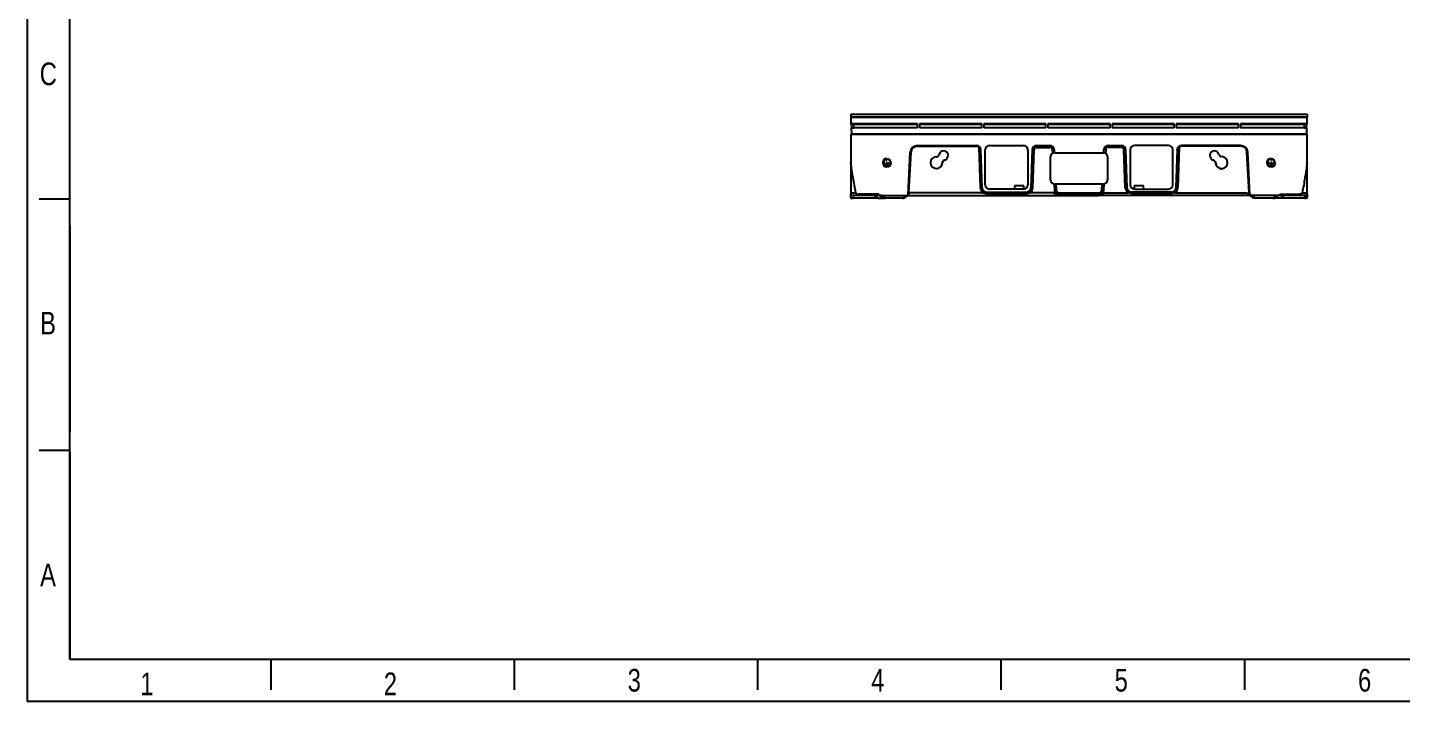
# Model space of a CAD drawing. Header units: millimetres. Extents: x 389 to 17466, y 310 to 5904.
# Drawn here: x 389 to 1352, y 310 to 783 of the extents above; entities that cross this region are included whole.
import ezdxf

# ---------------------------------------------------------------- set-up
doc = ezdxf.new("R2010")
doc.units = ezdxf.units.MM
doc.linetypes.add('CENTER', pattern=[0.6, 0.375, -0.075, 0.075, -0.075])
doc.linetypes.add('HIDDEN', pattern=[0.2, 0.1, -0.1])
doc.layers.add('1', color=7, linetype='Continuous', true_color=0xffffff)
doc.layers.add('DIM', color=4, linetype='Continuous')
doc.layers.add('screw', color=33, linetype='Continuous', lineweight=13)
doc.styles.add('CKSTANDARD', font='arial.ttf')
doc.styles.add('Roamns', font='romans.shx')
doc.styles.add('TXT', font='txt.shx', dxfattribs={"bigfont": 'gbcbig.shx'})

# ---------------------------------------------------------------- blocks, each defined once
blk = doc.blocks.new('standard template')
for p, q in [((456, 11245), (54, 11245)), ((456, 10901), (456, 8211)), ((456, 8211), (456, 10446)), ((456, 6313), (456, 10291)), ((456, 7973), (54, 7973)), ((456, 7944), (456, 5254)), ((456, 5254), (37409, 5254)), ((3074, 5254), (3074, 4851)), ((6246, 4851), (6246, 5254)), ((9418, 4851), (9418, 5254)), ((12589, 4851), (12589, 5254)), ((15761, 4851), (15761, 5254))]:
    blk.add_line(p, q)
blk.add_lwpolyline([(37963, 4700), (-97, 4700), (-97, 30879), (37963, 30879)], close=True)
at = {"color": 7}
for points in [[(456, 6674), (456, 5964), (456, 5254), (456, 30226), (37409, 30226), (37409, 5254)], [(456, 9631), (456, 8921), (456, 8211)]]:
    blk.add_lwpolyline(points, dxfattribs=at)
at = {"style": 'CKSTANDARD', "width": 0.75}
for s, p in [('C', (62, 12732)), ('B', (67, 9483)), ('A', (67, 6202)), ('1', (1373, 4783)), ('2', (4545, 4783)), ('3', (7722, 4830)), ('4', (10894, 4830)), ('5', (14066, 4830)), ('6', (17237, 4830))]:
    blk.add_text(s, height=295, dxfattribs=at).set_placement(p)
at = {"style": 'Roamns'}
for tag, p in [('PAGE_NAME', (27466, 7594)), ('PROJECT_NAME', (27466, 6884)), ('DRAWN_NAME', (27466, 6174)), ('VERSION', (34241, 6174)), ('SELECT_DATA', (27466, 5464)), ('PAGE_NUMBER', (34241, 5464))]:
    blk.add_attdef(tag, p, '', height=285, dxfattribs=at)
blk = doc.blocks.new('screw_m6_g')
at = {"layer": 'screw', "color": 1, "linetype": 'CENTER', "lineweight": 18, "ltscale": 0.12}
for p, q in [((-3.3, 0), (3.3, 0)), ((0, -3.3), (0, 3.3))]:
    blk.add_line(p, q, dxfattribs=at)
at = {"layer": 'screw', "color": 33, "linetype": 'HIDDEN', "lineweight": 18, "ltscale": 0.12}
blk.add_circle((0, 0), 2.5, dxfattribs=at)
at = {"layer": 'screw', "color": 92, "linetype": 'HIDDEN', "lineweight": 18, "ltscale": 0.12}
blk.add_arc((0, 0), 3, 270, 180, dxfattribs=at)
at = {"layer": 'screw', "color": 6, "lineweight": 18, "style": 'TXT'}
blk.add_text('M6', height=1.2, dxfattribs=at).set_placement((-1.02, -1.5))
blk = doc.blocks.new('screw_m6_k')
at = {"layer": 'screw', "color": 1, "linetype": 'CENTER', "ltscale": 0.12}
for p, q in [((-3.3, 0), (3.3, 0)), ((0, -3.3), (0, 3.3))]:
    blk.add_line(p, q, dxfattribs=at)
at = {"layer": 'screw', "color": 33}
blk.add_circle((0, 0), 2.5, dxfattribs=at)
at = {"layer": 'screw', "color": 92, "linetype": 'HIDDEN', "ltscale": 0.12}
blk.add_arc((0, 0), 3, 270, 180, dxfattribs=at)
at = {"layer": 'screw', "color": 6, "style": 'TXT'}
blk.add_text('M6', height=1.2, dxfattribs=at).set_placement((-1.02, -1.5))
blk = doc.blocks.new('A$C38f02d08')
at = {"layer": '1', "color": 0}
for p, q in [((0.57, 13.94), (0.42, 9.53)), ((0.57, 13.94), (319.43, 13.94)), ((319.58, 9.53), (319.43, 13.94)), ((0.32, 6.8), (0.15, 1.94)), ((0.15, 1.94), (319.85, 1.94)), ((0.32, 6.8), (0.42, 9.53)), ((0.39, 6.81), (0.32, 6.8)), ((0.39, 6.81), (2.06, 6.89)), ((46.75, 6.81), (0.39, 6.81)), ((0.42, 9.53), (0.48, 9.53)), ((46.75, 9.53), (0.48, 9.53)), ((0.48, 9.53), (2.06, 9.45)), ((46.75, 9.45), (2.06, 9.45)), ((2.06, 9.45), (2.06, 6.89)), ((2.06, 6.89), (46.75, 6.89)), ((46.75, 9.53), (46.75, 6.81)), ((48.25, 6.81), (48.25, 9.53)), ((91.75, 9.53), (48.25, 9.53)), ((91.75, 9.45), (48.25, 9.45)), ((48.25, 6.89), (91.75, 6.89)), ((91.75, 6.81), (48.25, 6.81)), ((91.75, 9.53), (91.75, 6.81)), ((136.75, 9.53), (93.25, 9.53)), ((93.25, 6.81), (93.25, 9.53)), ((136.75, 9.45), (93.25, 9.45)), ((93.25, 6.89), (136.75, 6.89)), ((136.75, 6.81), (93.25, 6.81)), ((136.75, 9.53), (136.75, 6.81)), ((138.25, 6.81), (138.25, 9.53)), ((181.75, 9.53), (138.25, 9.53)), ((181.75, 9.45), (138.25, 9.45)), ((138.25, 6.89), (181.75, 6.89)), ((181.75, 6.81), (138.25, 6.81)), ((181.75, 9.53), (181.75, 6.81)), ((183.25, 6.81), (183.25, 9.53)), ((226.75, 9.53), (183.25, 9.53)), ((226.75, 9.45), (183.25, 9.45)), ((183.25, 6.89), (226.75, 6.89)), ((226.75, 6.81), (183.25, 6.81)), ((226.75, 9.53), (226.75, 6.81)), ((271.75, 9.53), (228.25, 9.53)), ((228.25, 6.81), (228.25, 9.53)), ((271.75, 9.45), (228.25, 9.45)), ((228.25, 6.89), (271.75, 6.89)), ((271.75, 6.81), (228.25, 6.81)), ((271.75, 9.53), (271.75, 6.81)), ((319.53, 9.53), (273.25, 9.53)), ((273.25, 6.81), (273.25, 9.53)), ((317.95, 9.45), (273.25, 9.45)), ((273.25, 6.89), (317.95, 6.89)), ((319.62, 6.81), (273.25, 6.81)), ((317.95, 9.45), (319.53, 9.53)), ((317.95, 6.89), (317.95, 9.45)), ((317.95, 6.89), (319.62, 6.81)), ((319.53, 9.53), (319.58, 9.53)), ((319.58, 9.53), (319.68, 6.8)), ((319.68, 6.8), (319.62, 6.81)), ((319.85, 1.94), (319.68, 6.8))]:
    blk.add_line(p, q, dxfattribs=at)
for points in [[(46.58, 13.96), (46.58, 13.95), (46.58, 13.94)], [(46.58, 13.96), (46.58, 13.95), (46.58, 13.94)], [(68.78, 13.94), (68.78, 13.95), (68.78, 13.96)], [(68.78, 13.94), (68.78, 13.95), (68.78, 13.96)], [(141.44, 13.96), (141.44, 13.95), (141.43, 13.94)], [(141.44, 13.96), (141.44, 13.95), (141.43, 13.94)], [(178.58, 13.94), (178.57, 13.95), (178.57, 13.96)], [(178.58, 13.94), (178.57, 13.95), (178.57, 13.96)], [(251.23, 13.96), (251.23, 13.95), (251.23, 13.94)], [(251.23, 13.96), (251.23, 13.95), (251.23, 13.94)], [(273.43, 13.94), (273.43, 13.95), (273.43, 13.96)], [(273.43, 13.94), (273.43, 13.95), (273.43, 13.96)]]:
    blk.add_open_spline(points, degree=2, dxfattribs=at)
at = {"layer": 'DIM', "color": 82, "linetype": 'Continuous'}
for p, q in [((0, 0), (0, 1.94)), ((320, 1.94), (0, 1.94)), ((0, 0), (320, 0)), ((320, 0), (320, 1.94))]:
    blk.add_line(p, q, dxfattribs=at)

msp = doc.modelspace()

# ---------------------------------------------------------------- linework, layer by layer
at = {"color": 7, "linetype": 'Continuous', "true_color": 0xffffff}
for p, q in [((966.1178, 708.2735), (966.1178, 688.088)), ((1286.1178, 708.2735), (966.1178, 708.2735)), ((1286.1178, 688.088), (1286.1178, 708.2735)), ((1006.2504, 665.8031), (1007.8086, 695.5352)), ((1006.8139, 667.0192), (1008.3079, 695.5265)), ((1012.8018, 699.791), (1012.8018, 700.2735)), ((1012.8018, 700.2735), (1054.2407, 700.2735)), ((1012.8018, 699.791), (1054.2407, 699.791)), ((1054.2407, 699.791), (1054.2407, 700.2735)), ((1055.8767, 699.1814), (1056.8759, 670.5688)), ((1058.1751, 670.5688), (1057.2389, 697.3782)), ((1060.2762, 672.6735), (1060.2762, 697.2735)), ((1063.2762, 700.2735), (1087.2762, 700.2735)), ((1090.2762, 697.2735), (1090.2762, 672.6735)), ((1093.3135, 697.3782), (1092.3773, 670.5688)), ((1093.6765, 670.5688), (1094.6127, 697.3782)), ((1188.9595, 700.2735), (1164.9595, 700.2735)), ((1191.9595, 672.6735), (1191.9595, 697.2735)), ((1194.9968, 697.3782), (1194.0606, 670.5688)), ((1196.359, 699.1814), (1195.3598, 670.5688)), ((1197.995, 700.2735), (1197.995, 699.791)), ((1239.4339, 700.2735), (1197.995, 700.2735)), ((1239.4339, 699.791), (1197.995, 699.791)), ((1239.4339, 699.791), (1239.4339, 700.2735)), ((1245.4218, 667.0192), (1243.9278, 695.5265)), ((1245.9853, 665.8031), (1244.4271, 695.5352)), ((966.1178, 688.088), (966.1178, 667.1399)), ((991.4324, 690.7735), (991.4324, 691.2735)), ((994.4324, 688.2735), (993.9324, 688.2735)), ((1030.267, 688.1907), (1030.266, 688.2092)), ((1221.8692, 688.2243), (1221.8684, 688.2061)), ((1260.8033, 690.7735), (1260.8033, 691.2735)), ((1263.8033, 688.2735), (1263.3033, 688.2735)), ((1286.1178, 667.1399), (1286.1178, 688.088)), ((966.1178, 667.1399), (966.1178, 666.1384)), ((966.1178, 663.7902), (966.1178, 666.1384)), ((967.7747, 665.2735), (967.8096, 663.2735)), ((971.5079, 665.2735), (971.5079, 666.1384)), ((985.8178, 666.1384), (971.5079, 666.1384)), ((984.1712, 665.2735), (971.5079, 665.2735)), ((982.4937, 665.2735), (985.1002, 663.2735)), ((985.7178, 665.2735), (984.1712, 665.2735)), ((985.8178, 665.3301), (985.7178, 665.2735)), ((987.6242, 665.2735), (985.7178, 665.2735)), ((985.8178, 665.3301), (985.8178, 666.1384)), ((985.8178, 665.3301), (1005.1934, 665.3301)), ((988.706, 663.2735), (986.0995, 665.2735)), ((987.6242, 665.2735), (990.2307, 663.2735)), ((1005.1934, 665.3301), (1002.5132, 663.2735)), ((1003.5297, 663.2735), (1005.8605, 665.0621)), ((1005.8605, 665.0621), (1006.6346, 665.656)), ((1006.1361, 665.2735), (1109.1206, 665.2735)), ((1007.0544, 667.2037), (1006.8139, 667.0192)), ((1058.6967, 667.2037), (1007.0544, 667.2037)), ((1061.1733, 667.6735), (1061.1733, 666.7281)), ((1061.1733, 667.6735), (1089.3792, 667.6735)), ((1061.1733, 666.7281), (1089.3792, 666.7281)), ((1087.2762, 669.6735), (1063.2762, 669.6735)), ((1080.8921, 671.9253), (1080.7741, 669.6736)), ((1087.3436, 671.9253), (1080.8921, 671.9253)), ((1087.4613, 669.6793), (1087.3436, 671.9253)), ((1089.3792, 667.6735), (1089.3792, 666.7281)), ((1109.1206, 667.2037), (1091.8558, 667.2037)), ((1246.0995, 665.2735), (1143.1151, 665.2735)), ((1191.0624, 667.6735), (1162.8565, 667.6735)), ((1191.0624, 666.7281), (1162.8565, 666.7281)), ((1171.3436, 671.9253), (1164.8921, 671.9253)), ((1164.9595, 669.6735), (1188.9595, 669.6735)), ((1171.4616, 669.6736), (1171.3436, 671.9253)), ((1191.0624, 667.6735), (1191.0624, 666.7281)), ((1193.539, 667.2037), (1243.5841, 667.2037)), ((1243.5841, 667.2037), (1246.2761, 665.1381)), ((1246.3751, 665.0621), (1246.2761, 665.1381)), ((1248.706, 663.2735), (1246.3751, 665.0621)), ((1247.0423, 665.3301), (1249.7225, 663.2735)), ((1264.6851, 665.3301), (1247.0423, 665.3301)), ((1264.6851, 665.3301), (1262.005, 663.2735)), ((1263.5297, 663.2735), (1266.1361, 665.2735)), ((1280.7278, 665.2735), (1266.1203, 665.2735)), ((1269.7419, 665.2735), (1267.1355, 663.2735)), ((1267.2338, 666.1384), (1280.7278, 666.1384)), ((1280.7278, 665.2735), (1280.7278, 666.1384)), ((1284.4712, 665.2735), (1284.1267, 665.2735)), ((1284.461, 665.2735), (1284.426, 663.2735)), ((1286.1178, 666.1384), (1286.1178, 667.1399)), ((1286.1178, 666.1384), (1286.1178, 663.7902)), ((966.1178, 663.4935), (966.1178, 663.7902)), ((966.2776, 663.2735), (966.9479, 663.2735)), ((966.9479, 663.2735), (967.8096, 663.2735)), ((985.1002, 663.2735), (967.8096, 663.2735)), ((985.1002, 663.2735), (988.706, 663.2735)), ((988.706, 663.2735), (990.2307, 663.2735)), ((1002.5132, 663.2735), (990.2307, 663.2735)), ((1002.5132, 663.2735), (1003.5297, 663.2735)), ((1249.7225, 663.2735), (1248.706, 663.2735)), ((1262.005, 663.2735), (1249.7225, 663.2735)), ((1262.005, 663.2735), (1263.5297, 663.2735)), ((1267.1355, 663.2735), (1263.5297, 663.2735)), ((1284.426, 663.2735), (1267.1355, 663.2735)), ((1284.426, 663.2735), (1285.2878, 663.2735)), ((1285.958, 663.2735), (1285.2878, 663.2735)), ((1286.1178, 663.4935), (1286.1178, 663.7902))]:
    msp.add_line(p, q, dxfattribs=at)
at = {"color": 0, "linetype": 'Continuous'}
for p, q in [((1096.3117, 700.2735), (1096.3117, 699.0189)), ((1096.3117, 700.2735), (1105.69, 700.2735)), ((1096.3117, 699.0189), (1105.69, 699.0189)), ((1105.69, 699.0189), (1105.69, 700.2735)), ((1107.3877, 697.4079), (1107.5232, 694.8222)), ((1108.6859, 697.4306), (1108.7998, 695.2579)), ((1109.1057, 695.2735), (1143.1057, 695.2735)), ((1143.4358, 695.2553), (1143.5498, 697.4306)), ((1144.848, 697.4079), (1144.7117, 694.8075)), ((1146.5457, 699.0189), (1146.5457, 700.2735)), ((1146.5457, 700.2735), (1155.924, 700.2735)), ((1155.924, 699.0189), (1146.5457, 699.0189)), ((1155.924, 700.2735), (1155.924, 699.0189)), ((1158.5592, 670.5688), (1157.623, 697.3782)), ((1159.8584, 670.5688), (1158.9222, 697.3782)), ((1161.9595, 697.2735), (1161.9595, 672.6735)), ((1106.1057, 676.2735), (1106.1057, 692.2735)), ((1146.1057, 692.2735), (1146.1057, 676.2735)), ((1108.6507, 673.3082), (1108.9089, 668.382)), ((1143.1057, 673.2735), (1109.1057, 673.2735)), ((1109.1206, 665.2735), (1109.1206, 667.2037)), ((1109.1206, 665.2735), (1112.2536, 665.2735)), ((1109.9519, 673.2735), (1110.1637, 669.2323)), ((1110.1637, 669.2323), (1110.2071, 668.4047)), ((1112.2668, 665.626), (1112.1962, 666.9735)), ((1140.0395, 666.9735), (1112.1962, 666.9735)), ((1140.0343, 665.5811), (1112.2014, 665.5811)), ((1112.2261, 665.6088), (1112.2668, 665.626)), ((1112.2536, 665.2735), (1139.9821, 665.2735)), ((1139.9689, 665.626), (1140.0395, 666.9735)), ((1140.0096, 665.6088), (1139.9689, 665.626)), ((1143.1151, 665.2735), (1139.9821, 665.2735)), ((1142.072, 669.2323), (1142.0286, 668.4047)), ((1142.072, 669.2323), (1142.2837, 673.2735)), ((1143.1151, 667.2037), (1160.3799, 667.2037)), ((1143.1151, 665.2735), (1143.1151, 667.2037)), ((1143.5852, 673.3121), (1143.3268, 668.382)), ((1162.8565, 667.6735), (1162.8565, 666.7281)), ((1164.8921, 671.9253), (1164.7744, 669.6793))]:
    msp.add_line(p, q, dxfattribs=at)
at = {"color": 7, "linetype": 'Continuous', "true_color": 0xffffff}
for centre, radius, start, end in [((1012.8018, 695.2735), 5, 90, 177), ((1012.8018, 695.291), 4.5, 90, 177), ((1031.1178, 693.2735), 3.25, 282.6399157, 167.3683073), ((1054.2407, 697.2735), 3, 2, 90), ((1054.2407, 697.291), 2.5, 49.1258929, 90), ((1063.2762, 697.2735), 3, 90, 180), ((1087.2762, 697.2735), 3, 0, 90), ((1096.3117, 697.2735), 3, 90, 178), ((1188.9595, 697.2735), 3, 0, 90), ((1197.995, 697.2735), 3, 90, 178), ((1197.995, 697.291), 2.5, 90, 130.8741071), ((1221.1178, 693.2735), 3.25, 13.758092, 256.2342864), ((1239.4339, 695.2735), 5, 3, 90), ((1239.4339, 695.291), 4.5, 3, 90), ((991.4324, 688.2735), 3, 90, 0), ((991.4324, 688.2735), 2.5, 90, 0), ((991.4324, 688.2735), 2.5, 0, 90), ((1026.1178, 688.2735), 4.15, 91.1462179, 358.8556561), ((1026.1178, 688.3312), 4.15, 180.0683176, 358.3151485), ((1226.1178, 688.2735), 4.25, 180.9099067, 89.087881), ((1226.1178, 688.3312), 4.25, 181.4414406, 0.0670753), ((1260.8033, 688.2735), 3, 90, 0), ((1260.8033, 688.2735), 2.5, 90, 0), ((1260.8033, 688.2735), 2.5, 0, 90), ((967.7645, 667.2735), 2, 214.5801632, 270), ((984.1712, 667.2735), 2, 270, 325.4198368), ((1005.2518, 665.8554), 1, 340.2620603, 357), ((1061.1733, 670.7189), 4.3, 182, 234.8334223), ((1061.1733, 670.6735), 3, 182, 270), ((1063.2762, 672.6735), 3, 180, 270), ((1087.2762, 672.6735), 3, 270, 0), ((1089.3792, 670.6735), 3, 270, 358), ((1089.3792, 670.7189), 4.3, 305.1665777, 358), ((1188.9595, 672.6735), 3, 270, 0), ((1191.0624, 670.6735), 3, 270, 358), ((1191.0624, 670.7189), 4.3, 305.1665777, 358), ((1246.9839, 665.8554), 1, 183, 199.7379397), ((1284.4712, 667.2735), 2, 270, 325.4198368), ((967.8119, 664.5565), 2, 212.1081754, 219.9017647), ((1284.4238, 664.5565), 2, 320.0982353, 327.8918246)]:
    msp.add_arc(centre, radius, start, end, dxfattribs=at)
at = {"color": 0, "linetype": 'Continuous'}
for centre, radius, start, end in [((1096.3117, 697.3189), 1.7, 90, 178), ((1105.69, 697.2735), 3, 3, 90), ((1105.69, 697.3189), 1.7, 3, 90), ((1109.1057, 692.2735), 3, 90, 180), ((1143.1057, 692.2735), 3, 0, 90), ((1146.5457, 697.2735), 3, 90, 177), ((1146.5457, 697.3189), 1.7, 90, 177), ((1155.924, 697.2735), 3, 2, 90), ((1155.924, 697.3189), 1.7, 2, 90), ((1164.9595, 697.2735), 3, 90, 180), ((1109.1057, 676.2735), 3, 180, 270), ((1143.1057, 676.2735), 3, 270, 0), ((1162.8565, 670.7189), 4.3, 182, 234.8334223), ((1162.8565, 670.6735), 3, 182, 270), ((1164.9595, 672.6735), 3, 180, 270)]:
    msp.add_arc(centre, radius, start, end, dxfattribs=at)
at = {"color": 7, "linetype": 'Continuous', "true_color": 0xffffff}
for centre, major_axis, ratio, start_param, end_param in [((1008.3079, 695.5091), (-0.4993, 0.0262), 0.03485173, 4.71421548, 6.28318531), ((1055.8767, 699.1639), (-0.3272, -0.3781), 0.02284616, 3.14159265, 4.68599669), ((1094.6127, 697.3329), (-1.2992, 0.0454), 0.03487826, 4.71360696, 6.28318531), ((1196.359, 699.1639), (0.3272, -0.3781), 0.02284616, 1.59718862, 3.14159265), ((1243.9278, 695.5091), (0.4993, 0.0262), 0.03485173, 0, 1.56896983), ((1005.9187, 667.6276), (-2.1655, -1.6617), 0.73271513, 0.76232833, 1.16926238), ((1006.8168, 667.0563), (0.5662, 1.2537), 0.0092087, 3.11798696, 4.68695678), ((1006.8139, 667.0541), (0.6088, -0.7934), 0.02125362, 4.74008015, 5.03806208), ((1056.8759, 670.5235), (-1.2992, -0.0454), 0.03487826, 3.14159265, 4.71117101), ((1058.6967, 667.1584), (-0.7487, -1.0627), 0.02010874, 3.14159265, 4.68385543), ((1091.8558, 667.1584), (0.7487, -1.0627), 0.02010874, 1.59932987, 3.14159265), ((1093.6765, 670.5235), (1.2992, -0.0454), 0.03487826, 1.5720143, 3.14159265), ((1193.539, 667.1584), (0.7487, -1.0627), 0.02010874, 1.59932987, 3.14159265), ((1195.3598, 670.5235), (1.2992, -0.0454), 0.03487826, 1.5720143, 3.14159265), ((1245.4189, 667.0563), (-0.5662, 1.2537), 0.0092087, 1.59622852, 3.16519835), ((1246.317, 667.6276), (2.1655, -1.6617), 0.73271513, 5.11392293, 5.52085698), ((1265.7731, 668.7764), (-3.2483, -2.4925), 0.73271513, 0.76232833, 1.4613866), ((1284.1267, 667.2735), (0, -2), 0.9078542, 0, 1.49616115), ((967.8119, 664.5565), (-1.9997, -0.0349), 0.70705293, 0.54793096, 1.11168665), ((1284.4238, 664.5565), (1.9997, -0.0349), 0.70705293, 5.17149865, 5.73525435)]:
    msp.add_ellipse(centre, major_axis=major_axis, ratio=ratio, start_param=start_param, end_param=end_param, dxfattribs=at)
at = {"color": 0, "linetype": 'Continuous'}
for centre, major_axis, ratio, start_param, end_param in [((1107.3877, 697.3625), (1.2982, 0.068), 0.03485173, 0, 1.56896983), ((1144.848, 697.3625), (-1.2982, 0.068), 0.03485173, 4.71421548, 6.28318531), ((1157.623, 697.3329), (1.2992, 0.0454), 0.03487826, 0, 1.56957835), ((1108.9089, 668.3366), (1.2982, 0.068), 0.03485173, 0, 1.56896983), ((1112.2042, 668.5586), (-0.1986, 3.9839), 0.82730163, 1.57388512, 1.87627352), ((1112.161, 669.337), (-0.1237, 2.3611), 0.84590312, 1.57079633, 3.09728976), ((1112.2042, 668.5132), (-0.146, 2.8855), 0.69223419, 1.57338024, 3.09987367), ((1140.0315, 668.5132), (0.146, 2.8855), 0.69223419, 3.18331163, 4.70980507), ((1140.0747, 669.337), (0.1237, 2.3611), 0.84590312, 3.18589555, 4.71238898), ((1143.3268, 668.3366), (-1.2982, 0.068), 0.03485173, 4.71421548, 6.28318531), ((1140.0315, 668.5586), (0.1986, 3.9839), 0.82730163, 4.40691179, 4.70930019), ((1158.5592, 670.5235), (-1.2992, -0.0454), 0.03487826, 3.14159265, 4.71117101), ((1160.3799, 667.1584), (-0.7487, -1.0627), 0.02010874, 3.14159265, 4.68385543)]:
    msp.add_ellipse(centre, major_axis=major_axis, ratio=ratio, start_param=start_param, end_param=end_param, dxfattribs=at)
at = {"color": 7, "linetype": 'Continuous', "true_color": 0xffffff}
for points, knots in [([(1026.0348, 692.4227), (1026.2586, 692.4272), (1026.4754, 692.4681), (1026.8952, 692.6224), (1027.0871, 692.7319), (1027.4332, 693.0145), (1027.5791, 693.1809), (1027.8138, 693.5606), (1027.8976, 693.766), (1027.9465, 693.9843)], [0, 0, 0, 0, 0.25, 0.25, 0.5, 0.5, 0.75, 0.75, 1, 1, 1, 1]), ([(1057.2389, 697.3782), (1057.2359, 697.4631), (1057.2258, 697.5502), (1057.1916, 697.7208), (1057.1674, 697.8056), (1057.0742, 698.0558), (1056.9841, 698.2189), (1056.7486, 698.5316), (1056.605, 698.679), (1056.2668, 698.9535), (1056.0802, 699.0744), (1055.8767, 699.1814)], [0, 0, 0, 0, 0.125, 0.125, 0.25, 0.25, 0.5, 0.5, 0.75, 0.75, 1, 1, 1, 1]), ([(1194.9968, 697.3782), (1194.9997, 697.4631), (1195.0099, 697.5502), (1195.0441, 697.7208), (1195.0683, 697.8056), (1195.1615, 698.0558), (1195.2515, 698.2189), (1195.4871, 698.5316), (1195.6307, 698.679), (1195.9689, 698.9535), (1196.1555, 699.0744), (1196.359, 699.1814)], [0, 0, 0, 0, 0.125, 0.125, 0.25, 0.25, 0.5, 0.5, 0.75, 0.75, 1, 1, 1, 1]), ([(1224.2746, 694.0465), (1224.3272, 693.8318), (1224.413, 693.6315), (1224.6507, 693.2595), (1224.7971, 693.0971), (1225.1417, 692.8221), (1225.3332, 692.7152), (1225.7477, 692.5662), (1225.9644, 692.5265), (1226.1855, 692.523)], [0, 0, 0, 0, 0.25, 0.25, 0.5, 0.5, 0.75, 0.75, 1, 1, 1, 1]), ([(969.5407, 667.1399), (968.8635, 670.6132), (968.2391, 674.0957), (967.0908, 681.078), (966.5646, 684.5782), (966.1178, 688.088)], [0, 0, 0, 0, 0.5, 0.5, 1, 1, 1, 1]), ([(1030.266, 688.2092), (1030.2726, 688.4312), (1030.3149, 688.6461), (1030.471, 689.0616), (1030.581, 689.2516), (1030.863, 689.5937), (1031.0291, 689.7382), (1031.4064, 689.9702), (1031.6112, 690.0535), (1031.8281, 690.1021)], [0, 0, 0, 0, 0.25, 0.25, 0.5, 0.5, 0.75, 0.75, 1, 1, 1, 1]), ([(1031.829, 690.1023), (1031.6106, 690.0533), (1031.4063, 689.97), (1031.0257, 689.7351), (1030.8595, 689.5894), (1030.5767, 689.2434), (1030.4669, 689.0513), (1030.3127, 688.6324), (1030.2715, 688.4143), (1030.267, 688.1907)], [0, 0, 0, 0, 0.25, 0.25, 0.5, 0.5, 0.75, 0.75, 1, 1, 1, 1]), ([(1221.8684, 688.2061), (1221.8649, 688.4271), (1221.8258, 688.6415), (1221.6768, 689.0571), (1221.5703, 689.248), (1221.2956, 689.5929), (1221.1327, 689.7398), (1220.7618, 689.9773), (1220.5593, 690.0643), (1220.3445, 690.1169)], [0, 0, 0, 0, 0.25, 0.25, 0.5, 0.5, 0.75, 0.75, 1, 1, 1, 1]), ([(1220.3452, 690.1167), (1220.5586, 690.0645), (1220.7577, 689.9795), (1221.1277, 689.7443), (1221.2897, 689.5994), (1221.5643, 689.2587), (1221.6717, 689.069), (1221.8224, 688.659), (1221.8637, 688.4437), (1221.8692, 688.2243)], [0, 0, 0, 0, 0.25, 0.25, 0.5, 0.5, 0.75, 0.75, 1, 1, 1, 1]), ([(1286.1178, 688.088), (1285.6712, 684.5793), (1285.1451, 681.0793), (1283.9967, 674.0964), (1283.3722, 670.6132), (1282.695, 667.1399)], [0, 0, 0, 0, 0.5, 0.5, 1, 1, 1, 1]), ([(966.1178, 667.1399), (966.2629, 667.1247), (966.448, 667.1134), (966.8957, 667.0981), (967.1616, 667.0942), (967.7489, 667.0943), (968.072, 667.098), (968.779, 667.1135), (969.1518, 667.1249), (969.5407, 667.1399)], [0, 0, 0, 0, 0.25, 0.25, 0.5, 0.5, 0.75, 0.75, 1, 1, 1, 1]), ([(971.5079, 665.2735), (971.2661, 665.2735), (971.0245, 665.2735), (970.5416, 665.2735), (970.3052, 665.2735), (969.8545, 665.2735), (969.6366, 665.2735), (969.2268, 665.2735), (969.0381, 665.2735), (968.6922, 665.2735), (968.5338, 665.2735), (968.2613, 665.2735), (968.1459, 665.2735), (967.9571, 665.2735), (967.8847, 665.2735), (967.789, 665.2735), (967.7645, 665.2735), (967.7645, 665.2735)], [0, 0, 0, 0, 0.12500502, 0.12500502, 0.25001004, 0.25001004, 0.37501506, 0.37501506, 0.50002008, 0.50002008, 0.6250251, 0.6250251, 0.75003012, 0.75003012, 0.87503514, 0.87503514, 1, 1, 1, 1]), ([(969.5407, 667.1399), (969.5599, 667.0415), (969.5989, 666.9503), (969.7061, 666.7822), (969.7718, 666.7087), (969.9944, 666.5109), (970.1683, 666.4152), (970.5365, 666.2681), (970.726, 666.2192), (971.1124, 666.1541), (971.3102, 666.1384), (971.5079, 666.1384)], [0, 0, 0, 0, 0.125, 0.125, 0.25, 0.25, 0.5, 0.5, 0.75, 0.75, 1, 1, 1, 1]), ([(1006.6346, 665.656), (1006.7094, 665.7135), (1006.7684, 665.7811), (1006.8623, 665.9391), (1006.8969, 666.03), (1006.9445, 666.2254), (1006.9583, 666.3317), (1006.9711, 666.4982), (1006.974, 666.555), (1006.9805, 666.6706), (1006.9832, 666.7295), (1006.9927, 666.788)], [0, 0, 0, 0, 0.25, 0.25, 0.5, 0.5, 0.75, 0.75, 0.875, 0.875, 1, 1, 1, 1]), ([(1058.6967, 667.2037), (1059.0878, 667.0367), (1059.498, 666.9196), (1060.3283, 666.7654), (1060.7484, 666.7281), (1061.1733, 666.7281)], [0, 0, 0, 0, 0.5, 0.5, 1, 1, 1, 1]), ([(1089.3792, 666.7281), (1089.8041, 666.7281), (1090.2288, 666.7659), (1091.0594, 666.9209), (1091.4642, 667.0365), (1091.8558, 667.2037)], [0, 0, 0, 0, 0.5, 0.5, 1, 1, 1, 1]), ([(1193.539, 667.2037), (1193.1479, 667.0367), (1192.7376, 666.9196), (1191.9074, 666.7654), (1191.4873, 666.7281), (1191.0624, 666.7281)], [0, 0, 0, 0, 0.5, 0.5, 1, 1, 1, 1]), ([(1245.4218, 667.0192), (1245.5072, 666.6797), (1245.5905, 666.337), (1245.7684, 665.8445), (1245.8372, 665.6841), (1246.0221, 665.3815), (1246.1346, 665.2466), (1246.2761, 665.1381)], [0, 0, 0, 0, 0.5, 0.5, 0.75, 0.75, 1, 1, 1, 1]), ([(1266.1203, 665.2735), (1266.1108, 665.2735), (1266.1072, 665.2808), (1266.1173, 665.3093), (1266.1315, 665.331), (1266.2038, 665.4126), (1266.2948, 665.49), (1266.5211, 665.6573), (1266.6565, 665.749), (1266.9369, 665.9372), (1267.0839, 666.0352), (1267.2338, 666.1384)], [0, 0, 0, 0, 0.125, 0.125, 0.25, 0.25, 0.5, 0.5, 0.75, 0.75, 1, 1, 1, 1]), ([(1282.695, 667.1399), (1282.6567, 666.9435), (1282.5359, 666.7725), (1282.2419, 666.5116), (1282.0659, 666.4145), (1281.6992, 666.2682), (1281.5068, 666.2185), (1281.1209, 666.1538), (1280.9255, 666.1384), (1280.7278, 666.1384)], [0, 0, 0, 0, 0.25, 0.25, 0.5, 0.5, 0.75, 0.75, 1, 1, 1, 1]), ([(1284.1267, 665.2735), (1283.9765, 665.2735), (1283.7841, 665.2735), (1283.434, 665.2735), (1283.3064, 665.2735), (1283.0382, 665.2735), (1282.8967, 665.2735), (1282.5989, 665.2735), (1282.4414, 665.2735), (1282.1172, 665.2735), (1281.9514, 665.2735), (1281.4432, 665.2735), (1281.0862, 665.2735), (1280.7278, 665.2735)], [0, 0, 0, 0, 0.25, 0.25, 0.375, 0.375, 0.5, 0.5, 0.625, 0.625, 0.75, 0.75, 1, 1, 1, 1]), ([(1282.695, 667.1399), (1283.0473, 667.1263), (1283.3922, 667.1155), (1284.0342, 667.1004), (1284.3336, 667.096), (1284.75, 667.094), (1284.884, 667.0941), (1285.1356, 667.096), (1285.2538, 667.0977), (1285.5857, 667.1052), (1285.7771, 667.1132), (1285.9374, 667.1244)], [0, 0, 0, 0, 0.25, 0.25, 0.5, 0.5, 0.625, 0.625, 0.75, 0.75, 1, 1, 1, 1])]:
    msp.add_open_spline(points, degree=3, knots=knots, dxfattribs=at)
for points in [[(1005.8605, 665.0621), (1006.006, 665.1737), (1006.1234, 665.3236), (1006.193, 665.5177)], [(1006.9927, 666.788), (1007.0148, 666.9243), (1007.0346, 667.0637), (1007.0544, 667.2037)], [(1246.3751, 665.0621), (1246.2296, 665.1737), (1246.1123, 665.3236), (1246.0427, 665.5177)], [(1285.9374, 667.1244), (1286.0035, 667.129), (1286.0636, 667.1342), (1286.1178, 667.1399)]]:
    msp.add_open_spline(points, degree=3, dxfattribs=at)
at = {"color": 0, "linetype": 'Continuous'}
for points, knots in [([(1112.2261, 665.6088), (1112.0756, 665.6124), (1111.9292, 665.6358), (1111.6432, 665.7147), (1111.5028, 665.7709), (1111.104, 665.9674), (1110.8621, 666.1364), (1110.3898, 666.4791), (1110.1595, 666.6521), (1109.6691, 666.9588), (1109.409, 667.0923), (1109.1206, 667.2037)], [0, 0, 0, 0, 0.125, 0.125, 0.25, 0.25, 0.5, 0.5, 0.75, 0.75, 1, 1, 1, 1]), ([(1112.2014, 665.5811), (1112.2012, 665.5849), (1112.2023, 665.5888), (1112.2067, 665.596), (1112.2101, 665.5995), (1112.2178, 665.6049), (1112.2218, 665.607), (1112.2261, 665.6088)], [0, 0, 0, 0, 0.36207141, 0.36207141, 0.72395706, 0.72395706, 1, 1, 1, 1]), ([(1112.2536, 665.2735), (1112.2425, 665.2735), (1112.2368, 665.2801), (1112.2266, 665.3064), (1112.2225, 665.3263), (1112.2116, 665.4044), (1112.2061, 665.4804), (1112.2014, 665.5811)], [0, 0, 0, 0, 0.25, 0.25, 0.5, 0.5, 1, 1, 1, 1]), ([(1139.9821, 665.2735), (1139.9932, 665.2735), (1139.9989, 665.2801), (1140.0091, 665.3064), (1140.0132, 665.3263), (1140.0241, 665.4044), (1140.0296, 665.4804), (1140.0343, 665.5811)], [0, 0, 0, 0, 0.25, 0.25, 0.5, 0.5, 1, 1, 1, 1]), ([(1140.0096, 665.6088), (1140.1601, 665.6124), (1140.3065, 665.6358), (1140.5925, 665.7147), (1140.7329, 665.7709), (1141.1317, 665.9674), (1141.3736, 666.1364), (1141.8459, 666.4791), (1142.0762, 666.6521), (1142.5666, 666.9588), (1142.8267, 667.0923), (1143.1151, 667.2037)], [0, 0, 0, 0, 0.125, 0.125, 0.25, 0.25, 0.5, 0.5, 0.75, 0.75, 1, 1, 1, 1]), ([(1140.0343, 665.5811), (1140.0345, 665.5849), (1140.0334, 665.5888), (1140.029, 665.596), (1140.0255, 665.5995), (1140.0179, 665.6049), (1140.0139, 665.607), (1140.0096, 665.6088)], [0, 0, 0, 0, 0.36207141, 0.36207141, 0.72395706, 0.72395706, 1, 1, 1, 1]), ([(1162.8565, 666.7281), (1162.4316, 666.7281), (1162.0069, 666.7659), (1161.1763, 666.9209), (1160.7715, 667.0365), (1160.3799, 667.2037)], [0, 0, 0, 0, 0.5, 0.5, 1, 1, 1, 1])]:
    msp.add_open_spline(points, degree=3, knots=knots, dxfattribs=at)

# ---------------------------------------------------------------- block references
at = {"transparency": 33554595, "xscale": 0.05383081782026108, "yscale": 0.05383081782026108, "zscale": 0.05383081782026108}
msp.add_blockref('standard template', (393.9233, 57.2648), dxfattribs=at)
at = {"xscale": -1, "rotation": 180}
msp.add_blockref('A$C38f02d08', (966.1178, 722.2135), dxfattribs=at)
at = {"layer": 'screw', "color": 7, "true_color": 0xffffff}
for name, p in [('screw_m6_g', (991.4324, 688.2735)), ('screw_m6_k', (1260.8033, 688.2735))]:
    msp.add_blockref(name, p, dxfattribs=at)

doc.saveas('drawing.dxf')
